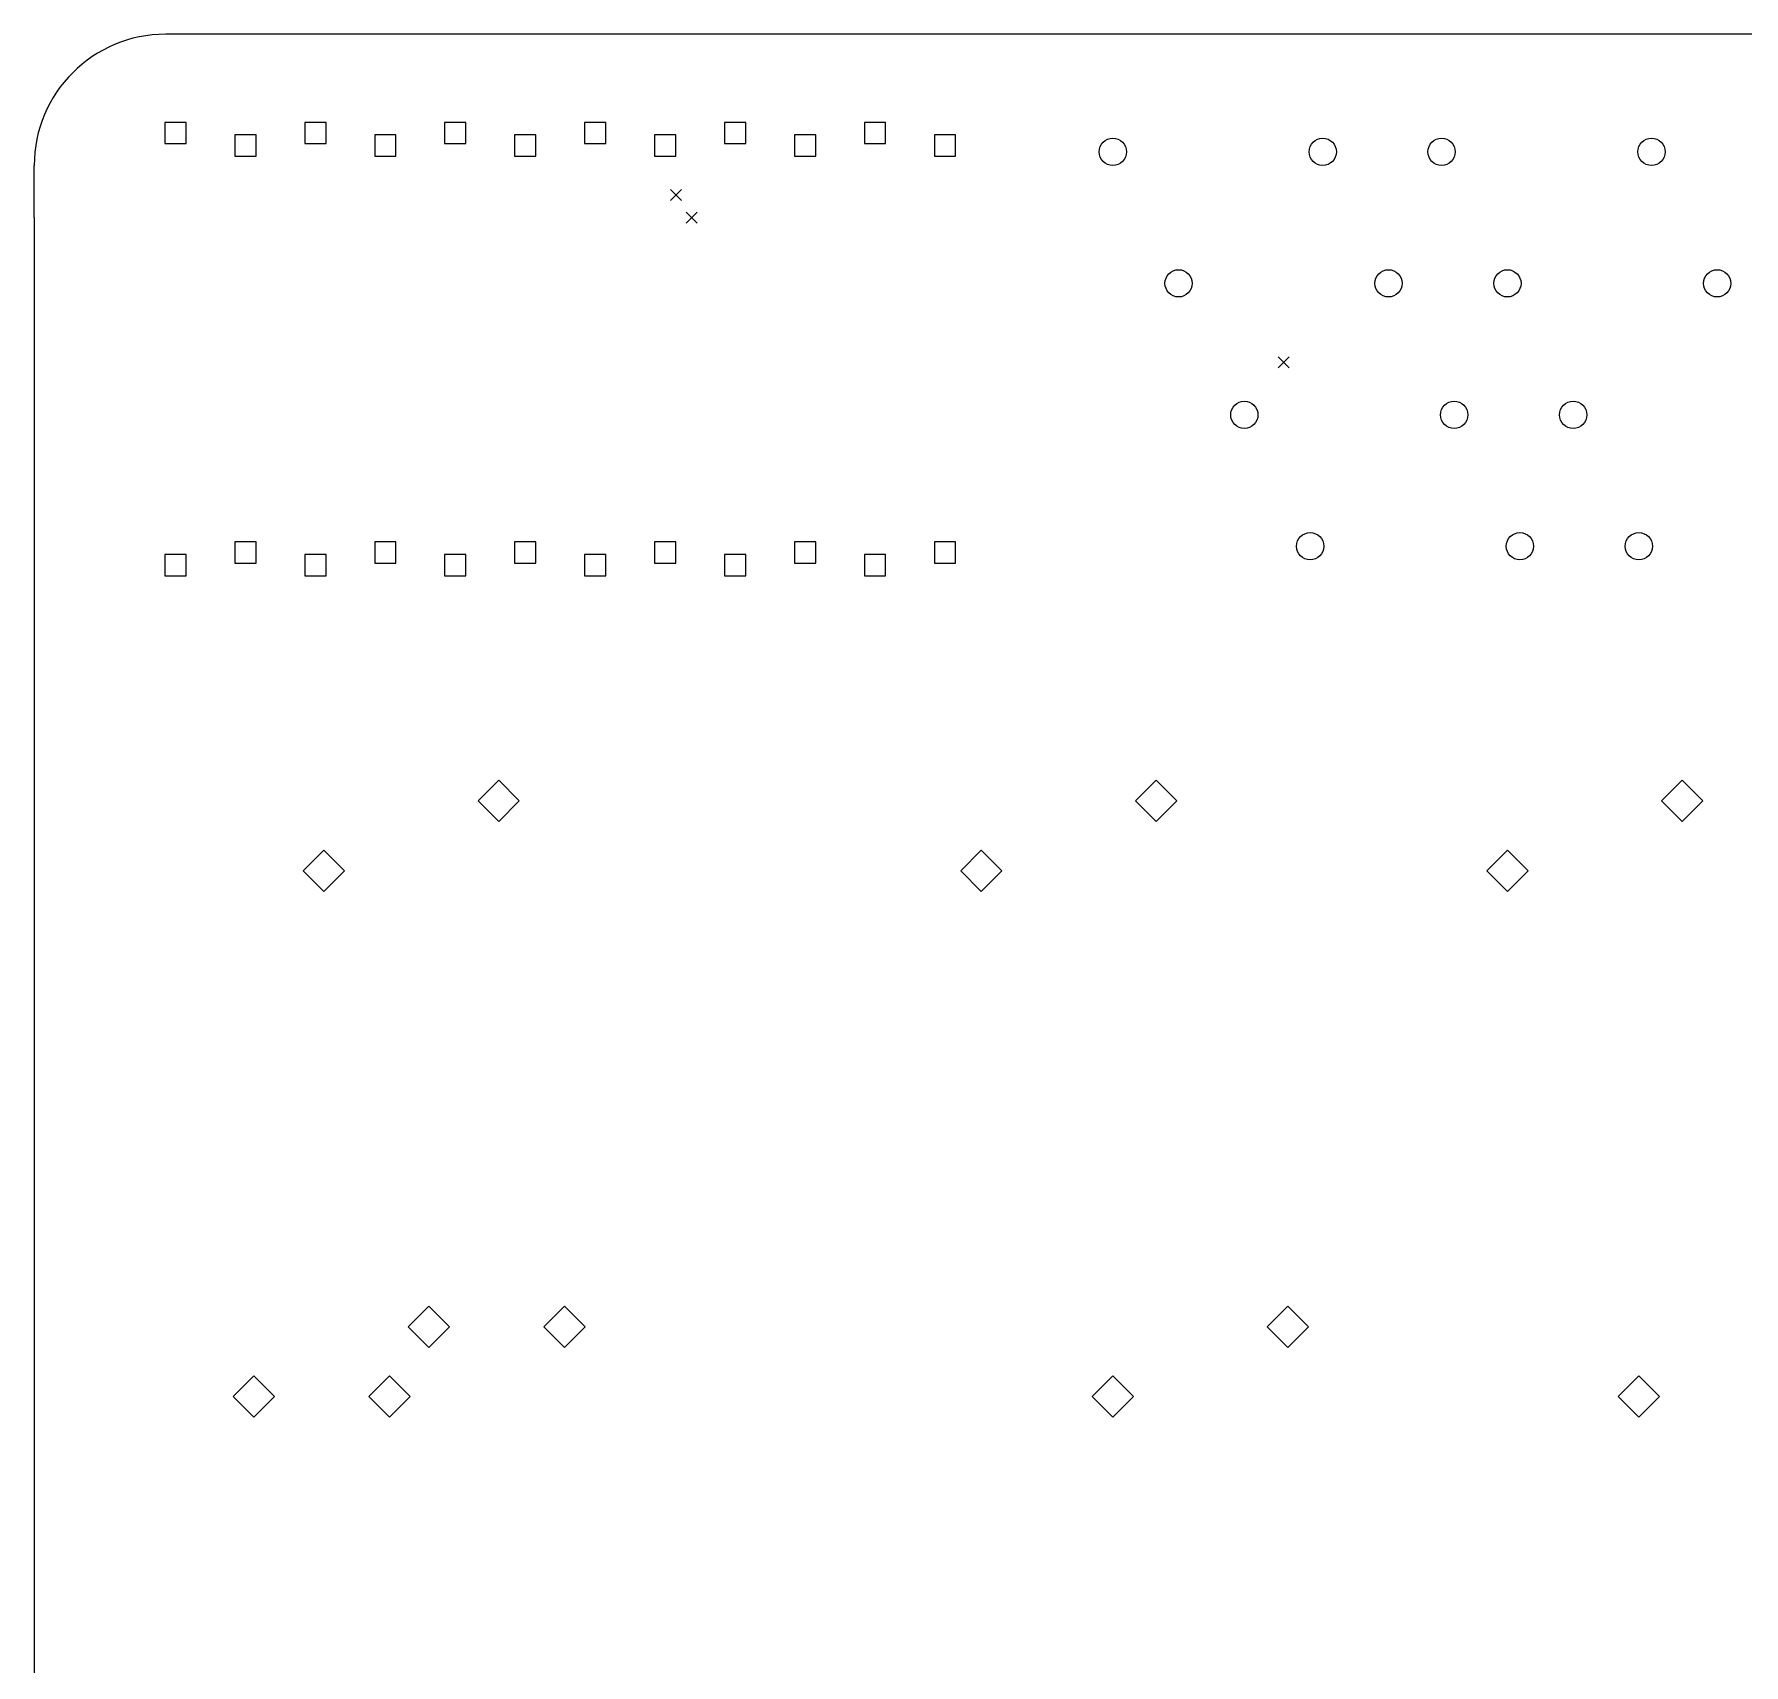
# Model space of a CAD drawing. Extents: x 22 to 272, y -143 to -24.
# Drawn here: x 23.9 to 86, y -83.6 to -24.4 of the extents above; entities that cross this region are included whole.
import ezdxf

# ---------------------------------------------------------------- set-up
doc = ezdxf.new("R2010")
doc.units = 0
doc.layers.add('BLACK', color=7, linetype='CONTINUOUS')

msp = doc.modelspace()

# ---------------------------------------------------------------- linework, layer by layer
at = {"layer": 'BLACK', "linetype": 'CONTINUOUS'}
for p, q in [((267.4, -24.375), (28.65, -24.375)), ((29.3912, -27.5777), (28.6188, -27.5777)), ((28.6188, -27.5777), (28.6188, -28.3501)), ((29.3912, -28.3501), (29.3912, -27.5777)), ((34.4712, -27.5777), (33.6988, -27.5777)), ((33.6988, -27.5777), (33.6988, -28.3501)), ((34.4712, -28.3501), (34.4712, -27.5777)), ((39.5512, -27.5777), (38.7788, -27.5777)), ((38.7788, -27.5777), (38.7788, -28.3501)), ((39.5512, -28.3501), (39.5512, -27.5777)), ((44.6312, -27.5777), (43.8588, -27.5777)), ((43.8588, -27.5777), (43.8588, -28.3501)), ((44.6312, -28.3501), (44.6312, -27.5777)), ((49.7112, -27.5777), (48.9388, -27.5777)), ((48.9388, -27.5777), (48.9388, -28.3501)), ((49.7112, -28.3501), (49.7112, -27.5777)), ((54.7912, -27.5777), (54.0188, -27.5777)), ((54.0188, -27.5777), (54.0188, -28.3501)), ((54.7912, -28.3501), (54.7912, -27.5777)), ((28.6188, -28.3501), (29.3912, -28.3501)), ((31.9312, -28.0349), (31.1588, -28.0349)), ((31.1588, -28.0349), (31.1588, -28.8073)), ((31.9312, -28.8073), (31.9312, -28.0349)), ((33.6988, -28.3501), (34.4712, -28.3501)), ((37.0112, -28.0349), (36.2388, -28.0349)), ((36.2388, -28.0349), (36.2388, -28.8073)), ((37.0112, -28.8073), (37.0112, -28.0349)), ((38.7788, -28.3501), (39.5512, -28.3501)), ((42.0912, -28.0349), (41.3188, -28.0349)), ((41.3188, -28.0349), (41.3188, -28.8073)), ((42.0912, -28.8073), (42.0912, -28.0349)), ((43.8588, -28.3501), (44.6312, -28.3501)), ((47.1712, -28.0349), (46.3988, -28.0349)), ((46.3988, -28.0349), (46.3988, -28.8073)), ((47.1712, -28.8073), (47.1712, -28.0349)), ((48.9388, -28.3501), (49.7112, -28.3501)), ((52.2512, -28.0349), (51.4788, -28.0349)), ((51.4788, -28.0349), (51.4788, -28.8073)), ((52.2512, -28.8073), (52.2512, -28.0349)), ((54.0188, -28.3501), (54.7912, -28.3501)), ((57.3312, -28.0349), (56.5588, -28.0349)), ((56.5588, -28.0349), (56.5588, -28.8073)), ((57.3312, -28.8073), (57.3312, -28.0349)), ((23.875, -31.0375), (23.875, -29.15)), ((31.1588, -28.8073), (31.9312, -28.8073)), ((36.2388, -28.8073), (37.0112, -28.8073)), ((41.3188, -28.8073), (42.0912, -28.8073)), ((46.3988, -28.8073), (47.1712, -28.8073)), ((51.4788, -28.8073), (52.2512, -28.8073)), ((56.5588, -28.8073), (57.3312, -28.8073)), ((46.9729, -30.0214), (47.3729, -30.4214)), ((47.3729, -30.0214), (46.9729, -30.4214)), ((23.875, -31.0375), (23.875, -124.15)), ((47.55, -30.8375), (47.95, -31.2375)), ((47.95, -30.8375), (47.55, -31.2375)), ((69.0375, -36.0975), (69.4375, -36.4975)), ((69.4375, -36.0975), (69.0375, -36.4975)), ((31.9312, -42.8177), (31.1588, -42.8177)), ((31.1588, -42.8177), (31.1588, -43.5901)), ((31.9312, -43.5901), (31.9312, -42.8177)), ((37.0112, -42.8177), (36.2388, -42.8177)), ((36.2388, -42.8177), (36.2388, -43.5901)), ((37.0112, -43.5901), (37.0112, -42.8177)), ((42.0912, -42.8177), (41.3188, -42.8177)), ((41.3188, -42.8177), (41.3188, -43.5901)), ((42.0912, -43.5901), (42.0912, -42.8177)), ((47.1712, -42.8177), (46.3988, -42.8177)), ((46.3988, -42.8177), (46.3988, -43.5901)), ((47.1712, -43.5901), (47.1712, -42.8177)), ((52.2512, -42.8177), (51.4788, -42.8177)), ((51.4788, -42.8177), (51.4788, -43.5901)), ((52.2512, -43.5901), (52.2512, -42.8177)), ((57.3312, -42.8177), (56.5588, -42.8177)), ((56.5588, -42.8177), (56.5588, -43.5901)), ((57.3312, -43.5901), (57.3312, -42.8177)), ((29.3912, -43.2749), (28.6188, -43.2749)), ((28.6188, -43.2749), (28.6188, -44.0473)), ((29.3912, -44.0473), (29.3912, -43.2749)), ((34.4712, -43.2749), (33.6988, -43.2749)), ((33.6988, -43.2749), (33.6988, -44.0473)), ((34.4712, -44.0473), (34.4712, -43.2749)), ((39.5512, -43.2749), (38.7788, -43.2749)), ((38.7788, -43.2749), (38.7788, -44.0473)), ((39.5512, -44.0473), (39.5512, -43.2749)), ((44.6312, -43.2749), (43.8588, -43.2749)), ((43.8588, -43.2749), (43.8588, -44.0473)), ((44.6312, -44.0473), (44.6312, -43.2749)), ((49.7112, -43.2749), (48.9388, -43.2749)), ((48.9388, -43.2749), (48.9388, -44.0473)), ((49.7112, -44.0473), (49.7112, -43.2749)), ((54.7912, -43.2749), (54.0188, -43.2749)), ((54.0188, -43.2749), (54.0188, -44.0473)), ((54.7912, -44.0473), (54.7912, -43.2749)), ((28.6188, -44.0473), (29.3912, -44.0473)), ((31.1588, -43.5901), (31.9312, -43.5901)), ((33.6988, -44.0473), (34.4712, -44.0473)), ((36.2388, -43.5901), (37.0112, -43.5901)), ((38.7788, -44.0473), (39.5512, -44.0473)), ((41.3188, -43.5901), (42.0912, -43.5901)), ((43.8588, -44.0473), (44.6312, -44.0473)), ((46.3988, -43.5901), (47.1712, -43.5901)), ((48.9388, -44.0473), (49.7112, -44.0473)), ((51.4788, -43.5901), (52.2512, -43.5901)), ((54.0188, -44.0473), (54.7912, -44.0473)), ((56.5588, -43.5901), (57.3312, -43.5901)), ((40.74, -51.47), (39.99, -52.22)), ((41.49, -52.22), (40.74, -51.47)), ((64.615, -51.47), (63.865, -52.22)), ((65.365, -52.22), (64.615, -51.47)), ((83.715, -51.47), (82.965, -52.22)), ((84.465, -52.22), (83.715, -51.47)), ((39.99, -52.22), (40.74, -52.97)), ((40.74, -52.97), (41.49, -52.22)), ((63.865, -52.22), (64.615, -52.97)), ((64.615, -52.97), (65.365, -52.22)), ((82.965, -52.22), (83.715, -52.97)), ((83.715, -52.97), (84.465, -52.22)), ((34.39, -54.01), (33.64, -54.76)), ((35.14, -54.76), (34.39, -54.01)), ((58.265, -54.01), (57.515, -54.76)), ((59.015, -54.76), (58.265, -54.01)), ((77.365, -54.01), (76.615, -54.76)), ((78.115, -54.76), (77.365, -54.01)), ((33.64, -54.76), (34.39, -55.51)), ((34.39, -55.51), (35.14, -54.76)), ((57.515, -54.76), (58.265, -55.51)), ((58.265, -55.51), (59.015, -54.76)), ((76.615, -54.76), (77.365, -55.51)), ((77.365, -55.51), (78.115, -54.76)), ((38.2, -70.57), (37.45, -71.32)), ((38.95, -71.32), (38.2, -70.57)), ((43.1275, -70.57), (42.3775, -71.32)), ((43.8775, -71.32), (43.1275, -70.57)), ((69.39, -70.57), (68.64, -71.32)), ((70.14, -71.32), (69.39, -70.57)), ((37.45, -71.32), (38.2, -72.07)), ((38.2, -72.07), (38.95, -71.32)), ((42.3775, -71.32), (43.1275, -72.07)), ((43.1275, -72.07), (43.8775, -71.32)), ((68.64, -71.32), (69.39, -72.07)), ((69.39, -72.07), (70.14, -71.32)), ((31.85, -73.11), (31.1, -73.86)), ((32.6, -73.86), (31.85, -73.11)), ((36.7775, -73.11), (36.0275, -73.86)), ((37.5275, -73.86), (36.7775, -73.11)), ((63.04, -73.11), (62.29, -73.86)), ((63.79, -73.86), (63.04, -73.11)), ((82.14, -73.11), (81.39, -73.86)), ((82.89, -73.86), (82.14, -73.11)), ((31.1, -73.86), (31.85, -74.61)), ((31.85, -74.61), (32.6, -73.86)), ((36.0275, -73.86), (36.7775, -74.61)), ((36.7775, -74.61), (37.5275, -73.86)), ((62.29, -73.86), (63.04, -74.61)), ((63.04, -74.61), (63.79, -73.86)), ((81.39, -73.86), (82.14, -74.61)), ((82.14, -74.61), (82.89, -73.86))]:
    msp.add_line(p, q, dxfattribs=at)
at = {"layer": 'BLACK'}
for centre in [(63.04, -28.65), (70.66, -28.65), (74.9775, -28.65), (82.5975, -28.65), (65.4275, -33.425), (73.0475, -33.425), (77.365, -33.425), (84.985, -33.425), (67.815, -38.2), (75.435, -38.2), (79.7525, -38.2), (70.2025, -42.975), (77.8225, -42.975), (82.14, -42.975)]:
    msp.add_circle(centre, 0.4953, dxfattribs=at)
msp.add_arc((28.65, -29.15), 4.775, 90, 180, dxfattribs=at)

doc.saveas('drawing.dxf')
